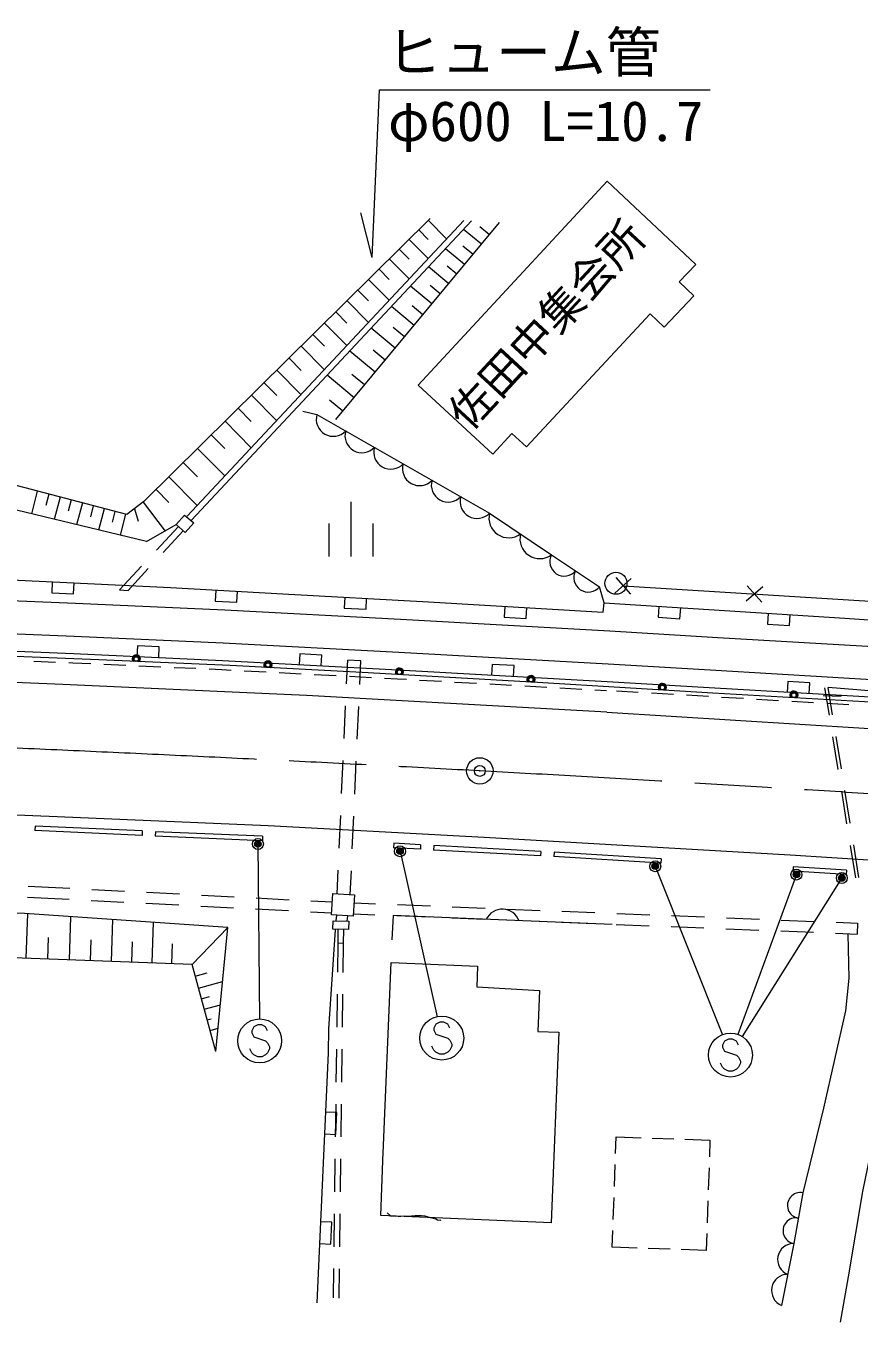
# Model space of a CAD drawing. Units: millimetres at full size, sheet at 1:1000; details may follow other scales. Extents: x 40000 to 680000, y 20000 to 380000.
# Drawn here: x 486864 to 524817, y 260958 to 320002 of the extents above; entities that cross this region are included whole.
import ezdxf
from ezdxf.enums import TextEntityAlignment as Align

# ---------------------------------------------------------------- set-up
doc = ezdxf.new("R2010")
doc.units = ezdxf.units.MM
doc.header["$LTSCALE"] = 1000
doc.header["$PDMODE"] = 32
doc.header["$PDSIZE"] = 500
doc.linetypes.add('CHAIN', pattern=[18.5, 12, -1.5, 3.5, -1.5])
for name, color, linetype, lineweight in [('M-BGD', 7, 'Continuous', 13), ('M-BMK', 2, 'Continuous', 13), ('M-BMK-SRVR', 3, 'Continuous', 13), ('M-STR-HTXT', 7, 'Continuous', 13), ('M-STR-STRC', 7, 'Continuous', 13)]:
    doc.layers.add(name, color=color, linetype=linetype, lineweight=lineweight)
doc.layers.add('M-BMK-HTXT', color=7, linetype='Continuous')
doc.styles.add('ＭＳ ゴシック', font='')
doc.styles.get('ＭＳ ゴシック').set_extended_font_data('MS Gothic')

msp = doc.modelspace()

# ---------------------------------------------------------------- linework, layer by layer
at = {"layer": 'M-BGD'}
for p, q in [((504735, 303632), (513341, 312933)), ((517376, 309136), (513341, 312933)), ((494205, 297668), (506811, 311141)), ((494403, 297483), (507163, 311122)), ((500987, 302072), (508444, 311053)), ((504763, 310708), (505194, 310272)), ((505199, 311138), (506025, 310301)), ((507613, 310053), (506797, 310731)), ((507975, 310488), (507540, 310850)), ((504328, 310277), (505188, 309406)), ((503874, 309830), (504322, 309376)), ((506847, 309130), (505976, 309853)), ((507230, 309591), (506769, 309974)), ((502949, 308915), (503415, 308443)), ((503421, 309382), (504317, 308475)), ((506124, 308259), (505201, 309025)), ((506486, 308694), (506050, 309056)), ((516622, 308340), (517376, 309136)), ((502476, 308449), (503409, 307505)), ((517290, 307711), (516622, 308340)), ((501985, 307964), (502470, 307472)), ((505358, 307336), (504380, 308148)), ((505741, 307798), (505280, 308181)), ((501493, 307478), (502464, 306495)), ((504546, 306359), (503511, 307218)), ((504952, 306848), (504463, 307253)), ((500470, 306467), (501480, 305443)), ((500981, 306973), (501487, 306461)), ((499937, 305941), (500463, 305408)), ((503687, 305324), (502590, 306234)), ((504116, 305841), (503599, 306271)), ((499404, 305415), (500456, 304349)), ((498849, 304867), (499397, 304312)), ((502776, 304227), (501615, 305192)), ((503231, 304775), (502683, 305231)), ((498294, 304319), (499390, 303209)), ((501812, 303066), (500581, 304087)), ((502294, 303646), (501713, 304129)), ((497717, 303748), (498287, 303171)), ((497139, 303178), (498280, 302023)), ((501301, 302451), (500686, 302961)), ((496538, 302584), (497131, 301982)), ((499473, 302458), (500121, 302305)), ((495936, 301990), (497124, 300787)), ((495310, 301372), (495928, 300745)), ((494684, 300753), (495921, 299501)), ((494032, 300109), (494676, 299458)), ((493380, 299466), (494668, 298162)), ((487383, 298812), (487111, 297775)), ((492792, 298885), (493373, 298296)), ((487902, 298676), (487765, 298158)), ((488420, 298540), (488153, 297524)), ((488928, 298406), (488794, 297898)), ((489436, 298273), (489174, 297278)), ((492200, 298307), (493204, 296993)), ((501663, 298328), (501663, 295828)), ((489933, 298142), (489802, 297644)), ((490431, 298011), (490175, 297036)), ((490918, 297883), (490790, 297396)), ((491406, 297755), (491155, 296800)), ((491808, 298008), (491979, 297447)), ((492357, 296510), (493711, 297283)), ((492806, 296124), (493807, 297206)), ((493112, 296013), (494027, 297002)), ((500663, 297328), (500663, 295828)), ((502663, 297328), (502663, 295828)), ((491127, 294309), (492127, 295390)), ((491518, 294290), (492433, 295279)), ((488062, 294676), (488038, 294176)), ((489036, 294128), (489060, 294628)), ((514442, 294829), (513693, 294167)), ((513737, 294873), (514398, 294123)), ((488038, 294176), (489036, 294128)), ((491127, 294309), (491518, 294290)), ((495508, 294304), (495481, 293804)), ((496479, 293750), (496507, 294249)), ((513210, 293719), (512997, 294457)), ((520430, 294454), (519681, 293792)), ((519725, 294498), (520386, 293748)), ((495481, 293804), (496479, 293750)), ((501387, 293981), (501359, 293482)), ((501359, 293482), (502358, 293427)), ((502358, 293427), (502385, 293926)), ((508681, 293564), (508652, 293065)), ((509650, 293005), (509679, 293504)), ((515692, 293562), (515661, 293063)), ((516659, 293000), (516690, 293499)), ((508652, 293065), (509650, 293005)), ((515661, 293063), (516659, 293000)), ((520682, 293247), (520651, 292748)), ((521649, 292685), (521680, 293184)), ((520651, 292748), (521649, 292685)), ((491942, 291760), (491919, 291260)), ((492941, 291714), (491942, 291760)), ((492918, 291215), (492941, 291714)), ((499338, 291397), (499312, 290898)), ((500337, 291344), (499338, 291397)), ((500310, 290845), (500337, 291344)), ((501474, 290035), (501522, 291105)), ((502121, 291078), (501522, 291105)), ((487217, 291066), (488216, 291024)), ((488816, 290999), (489007, 290991)), ((489007, 290991), (489815, 290955)), ((490414, 290928), (491413, 290882)), ((492012, 290855), (493011, 290810)), ((493611, 290783), (494610, 290738)), ((495209, 290711), (495794, 290685)), ((495794, 290685), (496208, 290662)), ((496807, 290631), (497806, 290578)), ((498405, 290546), (499403, 290493)), ((502073, 290002), (502121, 291078)), ((508101, 290920), (508073, 290421)), ((509099, 290865), (508101, 290920)), ((509072, 290365), (509099, 290865)), ((500002, 290461), (501001, 290408)), ((501600, 290376), (502599, 290323)), ((503198, 290291), (503787, 290260)), ((503787, 290260), (504196, 290237)), ((504796, 290203), (505794, 290148)), ((506393, 290114), (507392, 290058)), ((507991, 290025), (508989, 289969)), ((509588, 289936), (510587, 289880)), ((521577, 290139), (521548, 289640)), ((522575, 290081), (521577, 290139)), ((522546, 289582), (522575, 290081)), ((511186, 289847), (512184, 289791)), ((512783, 289758), (513313, 289728)), ((514760, 289642), (513762, 289701)), ((516357, 289546), (515359, 289606)), ((517954, 289451), (516956, 289510)), ((519551, 289357), (518553, 289415)), ((521149, 289263), (520150, 289321)), ((524008, 289448), (523188, 289488)), ((523465, 288597), (523263, 289846)), ((525464, 289705), (523411, 289870)), ((523613, 288621), (523411, 289870)), ((501360, 287537), (501428, 289036)), ((501960, 287504), (502027, 289003)), ((522746, 289169), (521748, 289228)), ((524343, 289075), (523345, 289134)), ((523865, 286129), (523625, 287610)), ((524013, 286153), (523773, 287634)), ((501247, 285040), (501315, 286538)), ((501846, 285007), (501914, 286505)), ((524264, 283661), (524024, 285142)), ((524412, 283685), (524172, 285166)), ((501134, 282542), (501202, 284041)), ((501733, 282510), (501801, 284008)), ((492153, 283128), (487271, 283347)), ((492162, 283328), (492153, 283128)), ((497637, 282887), (492755, 283097)), ((497645, 283087), (497637, 282887)), ((504831, 282494), (503615, 282568)), ((504843, 282693), (504831, 282494)), ((510309, 282200), (505430, 282462)), ((510320, 282400), (510309, 282200)), ((524663, 281193), (524423, 282674)), ((524811, 281217), (524572, 282698)), ((515790, 281867), (510909, 282164)), ((515802, 282066), (515790, 281867)), ((501040, 280473), (501089, 281543)), ((501639, 280435), (501688, 281511)), ((524226, 281350), (521796, 281491)), ((524238, 281550), (524226, 281350)), ((486959, 280818), (487895, 280769)), ((487895, 280769), (488863, 280719)), ((489862, 280667), (491360, 280589)), ((492359, 280537), (493857, 280460)), ((486938, 280318), (487869, 280270)), ((487869, 280270), (488835, 280220)), ((489833, 280168), (491331, 280090)), ((492330, 280038), (493828, 279961)), ((494827, 279909), (496325, 279831)), ((494855, 280408), (496353, 280330)), ((497352, 280278), (498850, 280200)), ((499849, 280149), (500817, 280098)), ((501815, 280054), (502789, 280015)), ((503788, 279975), (505287, 279915)), ((506286, 279875), (507785, 279814)), ((486874, 277529), (486949, 279560)), ((488844, 277455), (488917, 279425)), ((490755, 277384), (490826, 279295)), ((497323, 279779), (498821, 279701)), ((499820, 279649), (500785, 279599)), ((501007, 279494), (500988, 279235)), ((501506, 279462), (501489, 279220)), ((501783, 279555), (502763, 279516)), ((503762, 279476), (505261, 279415)), ((506260, 279375), (507759, 279315)), ((508784, 279774), (510283, 279714)), ((511282, 279674), (512781, 279614)), ((513780, 279574), (515279, 279514)), ((516278, 279474), (517777, 279413)), ((518776, 279373), (520275, 279313)), ((492609, 277315), (492678, 279169)), ((494430, 277247), (496065, 278938)), ((501328, 278843), (501320, 278226)), ((508758, 279275), (510257, 279215)), ((511256, 279175), (512755, 279115)), ((513754, 279074), (515253, 279014)), ((516252, 278974), (517751, 278914)), ((518750, 278874), (520249, 278814)), ((521248, 278774), (522747, 278713)), ((521274, 279273), (522773, 279213)), ((523772, 279173), (524746, 279134)), ((524746, 279134), (524726, 278634)), ((487859, 277492), (487895, 278477)), ((489799, 277420), (489835, 278375)), ((491682, 277350), (491716, 278277)), ((493508, 277282), (493541, 278181)), ((501071, 278229), (501053, 276892)), ((501320, 278226), (501303, 276888)), ((523746, 278673), (524726, 278634)), ((503139, 268650), (503495, 277343)), ((494575, 276720), (495125, 276870)), ((494725, 276169), (495826, 276470)), ((494857, 275687), (495224, 275787)), ((501040, 275892), (501021, 274392)), ((501290, 275889), (501271, 274389)), ((494989, 275205), (495723, 275405)), ((495121, 274722), (495304, 274773)), ((495253, 274240), (495620, 274340)), ((501008, 273392), (500988, 271892)), ((501258, 273389), (501238, 271889)), ((501022, 270502), (500522, 270525)), ((500975, 270892), (500956, 269392)), ((500976, 269503), (501022, 270502)), ((501225, 270889), (501206, 269389)), ((500477, 269526), (500976, 269503)), ((513721, 268630), (513747, 269393)), ((513747, 269393), (514886, 269354)), ((515386, 269337), (516385, 269303)), ((516885, 269286), (518024, 269247)), ((518024, 269247), (517998, 268484)), ((503031, 265815), (503142, 268709)), ((500943, 268392), (500924, 266893)), ((501193, 268389), (501174, 266889)), ((513670, 267131), (513704, 268130)), ((517981, 267984), (517947, 266985)), ((513618, 265632), (513653, 266631)), ((517930, 266485), (517896, 265485)), ((500911, 265893), (500891, 264393)), ((501161, 265889), (501141, 264390)), ((500794, 265507), (500294, 265530)), ((500748, 264508), (500794, 265507)), ((513575, 264369), (513601, 265132)), ((500249, 264531), (500748, 264508)), ((517878, 264986), (517852, 264222)), ((514714, 264330), (513575, 264369)), ((516214, 264278), (515214, 264312)), ((517852, 264222), (516713, 264261)), ((500878, 263393), (500861, 262055)), ((501128, 263390), (501111, 262052))]:
    msp.add_line(p, q, dxfattribs=at)
for points in [[(505284, 311222), (492233, 298333), (491459, 297741)], [(504735, 303632), (508128, 300493), (509000, 301428), (509663, 300821), (515293, 306880), (515941, 306278), (517290, 307711)], [(436342, 305807), (461838, 295902), (473866, 295290), (483670, 294887), (493452, 294416)], [(540511, 290740), (533313, 291241), (525990, 291683), (518376, 292130), (513468, 292424), (503934, 292956), (495926, 293381), (489124, 293689), (483556, 293921), (473740, 294279), (461692, 294898), (455130, 297371), (445627, 301053), (435718, 304645)], [(500121, 302305), (507984, 297811), (510808, 295912), (512997, 294457)], [(540390, 289245), (533215, 289744), (525901, 290186), (518288, 290633), (513382, 290926), (503852, 291458), (495853, 291883), (489059, 292190), (483498, 292422), (473674, 292780), (461382, 293412), (454376, 296052), (445190, 299613), (434390, 302023)], [(491459, 297741), (484610, 299541), (480422, 300407), (477103, 300738), (473171, 300486)], [(492357, 296510), (484279, 298459), (480197, 299330), (476901, 299479), (473443, 299203), (466358, 299866)], [(493452, 294416), (498563, 294137), (505209, 293770), (513152, 293298), (513210, 293719), (524162, 293028), (539011, 291990), (540590, 291724)], [(514068, 294498), (526044, 293748), (538008, 292907), (539992, 292636)], [(513336, 290127), (503809, 290659), (495813, 291084), (489024, 291391), (483467, 291623), (473639, 291981), (461203, 292615)], [(540326, 288448), (533163, 288946), (525853, 289388), (518240, 289834), (513337, 290127)], [(492162, 283328), (487280, 283546), (487271, 283347)], [(497645, 283087), (492764, 283297), (492755, 283097)], [(504843, 282693), (503627, 282767), (503615, 282568)], [(510320, 282400), (505441, 282662), (505430, 282462)], [(515802, 282066), (510921, 282363), (510909, 282164)], [(524238, 281550), (521807, 281691), (521796, 281491)], [(495516, 273276), (496065, 278938), (486796, 279570), (478613, 279910), (472649, 280076), (469829, 280093)], [(513566, 279067), (503592, 279472), (503535, 278369)], [(500126, 261829), (500645, 273226), (500662, 274309), (500968, 278819)], [(501079, 278850), (501071, 278229), (501320, 278226)], [(495516, 273276), (494430, 277247), (472018, 278081), (459425, 278138)], [(524308, 278628), (524348, 276624), (524206, 275130), (523202, 270700), (522256, 266849)], [(503495, 277343), (507441, 277173), (507409, 276226), (510256, 276067), (510185, 274196), (511142, 274162), (510790, 265478), (503031, 265815)], [(523975, 260958), (524334, 263020), (524995, 266906), (525537, 269557), (526113, 271990), (526416, 273372), (526639, 274616), (527708, 276894)], [(522256, 266849), (521851, 264540), (521289, 261718)], [(503325, 265935), (503473, 265803), (503617, 265793), (503815, 265777), (503938, 265781), (504096, 265793), (504274, 265790), (504431, 265801), (504589, 265812), (504767, 265809), (504890, 265814), (505034, 265805), (505129, 265769), (505279, 265726), (505408, 265696), (505538, 265667), (505619, 265611), (505728, 265595), (505777, 265622)]]:
    msp.add_lwpolyline(points, dxfattribs=at)
for points in [[(494122, 296924), (493711, 297283), (494095, 297722), (494506, 297363)], [(500842, 280486), (501838, 280422), (501776, 279445), (500779, 279508)], [(501573, 279218), (501562, 278836), (500844, 278857), (500855, 279239)]]:
    msp.add_lwpolyline(points, close=True, dxfattribs=at)
msp.add_circle((513742, 294612), 500, dxfattribs=at)
for centre, radius, start, end in [((500863, 302083), 775, 163.28078, 317.21936), ((502173, 301334), 775, 163.28078, 317.21936), ((503484, 300585), 775, 163.28078, 317.21936), ((504794, 299836), 775, 163.28078, 317.21936), ((506105, 299087), 775, 163.28078, 317.21936), ((507415, 298338), 775, 163.28078, 317.21936), ((508859, 297588), 903, 165.69217, 306.45949), ((510271, 296638), 903, 165.69217, 306.45949), ((511388, 295598), 660, 151.58981, 321.18689), ((512483, 294871), 660, 151.58981, 321.18689), ((508566, 278957), 812, 20.29613, 155.0564), ((522141, 266275), 586, 78.70244, 261.37319), ((521938, 265120), 586, 78.70244, 261.37319), ((521839, 263809), 731, 89.09046, 248.39676), ((521558, 262398), 731, 89.09046, 248.39676)]:
    msp.add_arc(centre, radius, start, end, dxfattribs=at)
at = {"layer": 'M-BMK', "linetype": 'CHAIN'}
msp.add_arc((399098, -1710992), 2000000, 85.59379, 89.36929, dxfattribs=at)
at = {"layer": 'M-BMK-SRVR'}
msp.add_circle((507541, 286066), 600, dxfattribs=at)
msp.add_point((507541, 286066), dxfattribs=at)
at = {"layer": 'M-STR-HTXT'}
for p, q in [((502629, 309458), (502121, 311483)), ((497432, 282738), (497503, 274762)), ((503906, 282405), (505592, 274860)), ((515530, 281723), (518590, 274046)), ((521962, 281344), (519300, 274057)), ((524031, 281187), (519487, 273963))]:
    msp.add_line(p, q, dxfattribs=at)
msp.add_lwpolyline([(502629, 309458), (502977, 317089), (518040, 317089)], dxfattribs=at)
for centre, radius in [((497432, 282738), 150), ((497432, 282738), 120), ((497432, 282738), 90), ((497432, 282738), 60), ((497432, 282738), 30), ((497432, 282738), 20), ((503906, 282405), 150), ((503906, 282405), 120), ((503906, 282405), 90), ((503906, 282405), 60), ((503906, 282405), 30), ((503906, 282405), 20), ((515530, 281723), 150), ((515530, 281723), 120), ((515530, 281723), 90), ((515530, 281723), 60), ((515530, 281723), 30), ((515530, 281723), 20), ((521962, 281344), 150), ((521962, 281344), 120), ((521962, 281344), 90), ((521962, 281344), 60), ((521962, 281344), 30), ((521962, 281344), 20), ((524031, 281187), 150), ((524031, 281187), 120), ((524031, 281187), 90), ((524031, 281187), 60), ((524031, 281187), 30), ((524031, 281187), 20)]:
    msp.add_circle(centre, radius, dxfattribs=at)
for p in [(497432, 282738), (503906, 282405), (515530, 281723), (521962, 281344), (524031, 281187)]:
    msp.add_point(p, dxfattribs=at)
at = {"layer": 'M-STR-STRC'}
for p, q in [((505717, 274620), (505535, 274529)), ((505899, 274620), (505717, 274620)), ((506081, 274529), (505899, 274620)), ((497239, 274404), (497148, 274222)), ((497148, 274222), (497148, 274132)), ((497148, 274132), (497239, 273950)), ((497421, 274495), (497239, 274404)), ((497603, 274495), (497421, 274495)), ((497785, 274404), (497603, 274495)), ((497876, 274222), (497785, 274404)), ((505535, 274529), (505444, 274347)), ((505444, 274347), (505444, 274256)), ((505444, 274256), (505535, 274074)), ((505535, 274074), (506081, 273892)), ((506172, 274347), (506081, 274529)), ((497148, 273222), (497057, 273404)), ((497239, 273950), (497785, 273768)), ((497785, 273768), (497876, 273677)), ((497876, 273677), (497967, 273495)), ((497967, 273404), (497876, 273222)), ((497967, 273495), (497967, 273404)), ((505444, 273347), (505354, 273529)), ((506081, 273892), (506172, 273801)), ((506172, 273801), (506263, 273620)), ((506263, 273529), (506172, 273347)), ((506263, 273620), (506263, 273529)), ((518685, 273758), (518595, 273576)), ((518595, 273576), (518595, 273485)), ((518595, 273485), (518685, 273303)), ((518867, 273849), (518685, 273758)), ((519049, 273849), (518867, 273849)), ((519231, 273758), (519049, 273849)), ((519322, 273576), (519231, 273758)), ((497239, 273132), (497148, 273222)), ((497421, 273041), (497239, 273132)), ((497603, 273041), (497421, 273041)), ((497785, 273132), (497603, 273041)), ((497876, 273222), (497785, 273132)), ((505535, 273256), (505444, 273347)), ((505717, 273165), (505535, 273256)), ((505899, 273165), (505717, 273165)), ((506081, 273256), (505899, 273165)), ((506172, 273347), (506081, 273256)), ((518685, 273303), (519231, 273121)), ((519231, 273121), (519322, 273030)), ((519322, 273030), (519413, 272849)), ((519413, 272849), (519413, 272758)), ((518595, 272576), (518504, 272758)), ((518685, 272485), (518595, 272576)), ((518867, 272394), (518685, 272485)), ((519049, 272394), (518867, 272394)), ((519231, 272485), (519049, 272394)), ((519322, 272576), (519231, 272485)), ((519413, 272758), (519322, 272576))]:
    msp.add_line(p, q, dxfattribs=at)
for points in [[(539807, 288306), (531829, 288821), (526134, 289158), (518157, 289614), (510164, 290091), (502174, 290548), (496172, 290862), (490188, 291125), (482183, 291449), (476202, 291667), (470203, 291925), (462225, 292371), (458267, 292868)], [(513328, 288736), (503737, 289278), (499641, 289493), (495571, 289688), (488538, 290000), (480109, 290358), (473550, 290616), (465246, 290899), (458121, 291111), (451605, 291282), (443904, 291431), (442380, 291522), (440834, 291732), (439656, 292061), (438522, 292508)], [(513328, 288736), (525042, 288009), (532503, 287559), (540310, 287038), (549883, 286334), (557666, 285737)], [(431625, 285111), (432441, 285483), (433199, 285631), (433901, 285628), (444963, 285405), (453348, 285219), (460711, 285024), (470167, 284708), (480887, 284294), (488286, 283995), (497901, 283579), (507734, 283047), (521675, 282249)], [(521675, 282249), (529263, 281753), (540787, 280994), (549655, 280333), (557192, 279754)]]:
    msp.add_lwpolyline(points, dxfattribs=at)
for centre, radius in [((491891, 291163), 112), ((491891, 291163), 100), ((497886, 290885), 112), ((497886, 290885), 100), ((503878, 290563), 112), ((503878, 290563), 100), ((509868, 290221), 100), ((515857, 289864), 112), ((515857, 289864), 100), ((521847, 289516), 112), ((521847, 289516), 100), ((497512, 273768), 1000), ((505808, 273892), 1000), ((518958, 273121), 1000)]:
    msp.add_circle(centre, radius, dxfattribs=at)
for centre, radius, start, end in [((491891, 291163), 188, 320.61127, 214.35107), ((491891, 291163), 150, 308.89079, 226.07155), ((497886, 290885), 188, 320.13503, 213.87482), ((497886, 290885), 150, 308.41455, 225.5953), ((503878, 290563), 188, 319.86004, 213.59983), ((503878, 290563), 150, 308.13956, 225.32031), ((509868, 290221), 188, 319.86004, 213.59983), ((509868, 290221), 150, 308.13956, 225.32031), ((509868, 290221), 112, 266.72996, 266.72991), ((515857, 289864), 188, 319.71626, 213.45605), ((515857, 289864), 150, 307.99578, 225.17653), ((521847, 289516), 188, 319.8582, 213.59799), ((521847, 289516), 150, 308.13772, 225.31848)]:
    msp.add_arc(centre, radius, start, end, dxfattribs=at)

# ---------------------------------------------------------------- texts
at = {"layer": 'M-BMK-HTXT', "style": 'ＭＳ ゴシック'}
msp.add_text('佐田中集会所', height=1466, rotation=47.226, dxfattribs=at).set_placement((507369, 301195), align=Align.BOTTOM_LEFT)
at = {"layer": 'M-STR-HTXT', "style": 'ＭＳ ゴシック'}
msp.add_text('ヒューム管', height=1833, dxfattribs=at).set_placement((503277, 317339), align=Align.BOTTOM_LEFT)
msp.add_text('φ600 L=10.7', height=1833, dxfattribs=at).set_placement((510540, 316589), align=Align.TOP_CENTER)

doc.saveas('drawing.dxf')
